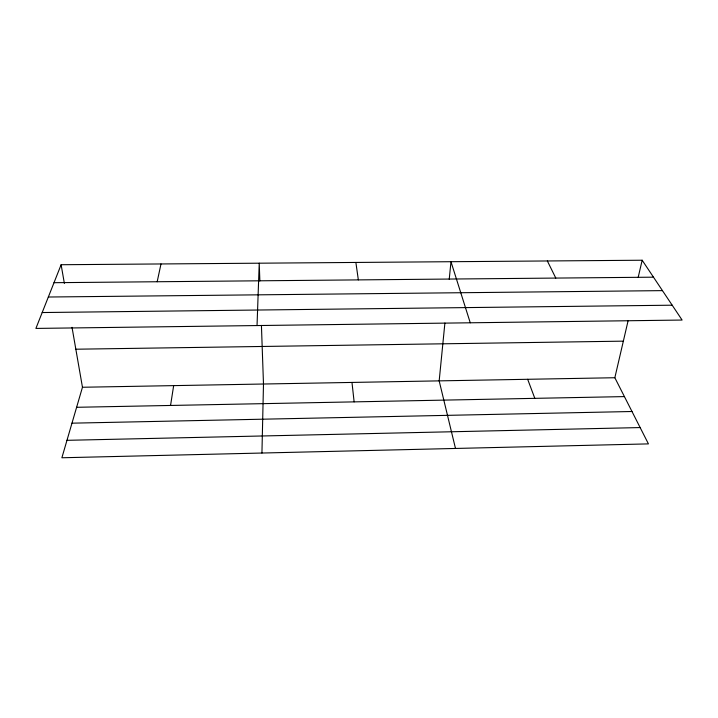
<?xml version="1.0" encoding="UTF-8"?>
<svg xmlns="http://www.w3.org/2000/svg" width="718" height="718" viewBox="0 0 718 718"><rect width="100%" height="100%" fill="white"/><g stroke="black" fill="none" stroke-linecap="round" stroke-linejoin="round"><path stroke-width="1.08" d="M261.935 453.031L263.488 384.022L261.424 325.416M257.035 325.559L259.234 263.192L259.862 280.989M444.9 323.037L439.174 380.872L455.49 448.454M449.235 279.248L450.976 261.711L470.254 322.795M170.552 405.464L173.657 385.629M157.179 281.743L160.994 263.955M72.024 327.327L82.462 387.253L61.883 457.77L648.435 443.886L614.841 377.731L628.115 320.668M638.149 277.507L642.17 260.23L61.12 264.727L35.9 328.422L682.1 320.048L642.17 260.23M66.971 440.322L640.151 427.569M76.611 407.294L624.418 396.596M71.98 423.171L631.993 411.504M82.462 387.253L614.841 377.731M75.839 349.217L623.35 341.149M42.191 312.545L672.183 305.195M48.33 297.019L662.463 290.628M54.003 282.695L653.479 277.175M547.358 260.966L555.795 278.072M527.667 379.292L534.82 398.346M61.12 264.727L64.378 283.43M355.877 262.447L358.345 279.894M351.982 382.434L354.127 401.874"/></g></svg>
